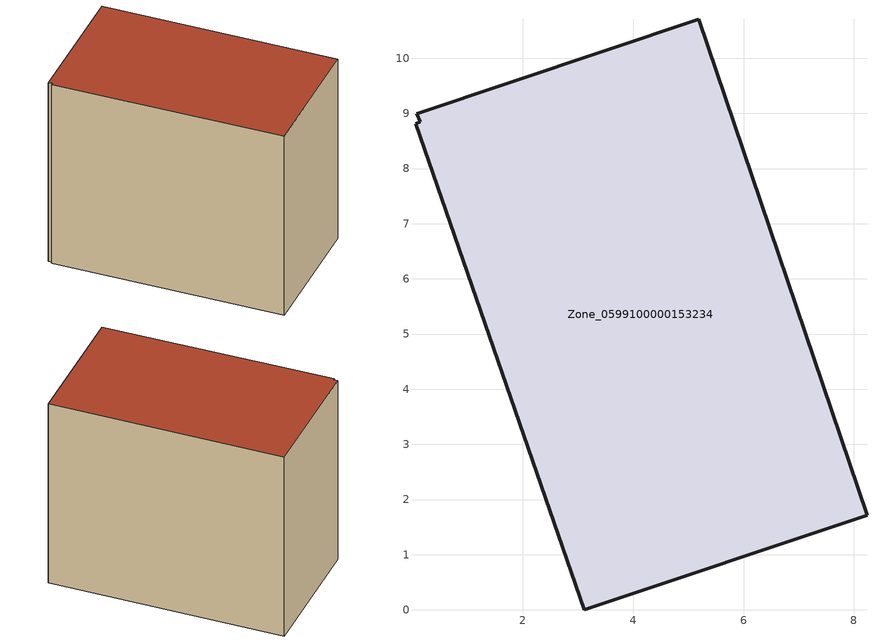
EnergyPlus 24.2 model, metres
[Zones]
Zone_0599100000153234
 floor ground (C_G): 0.14,8.85 0.07,8.99 5.19,10.71 8.24,1.72 3.11,0 0.05,8.81 z0.35
 wall outside (C_F): 8.24,1.72 5.19,10.71 0.07,8.99 0.14,8.85 0.05,8.81 3.11,0 8.24,1.72 z0.35:8.51
 roof outside (C_R): 0.07,8.99 0.14,8.85 0.05,8.81 3.11,0 8.24,1.72 5.19,10.71 z8.51
[BUILDING]
Pand.0599100000153234: North Axis=0; Terrain=City; Loads Convergence Tolerance Value=0.04; Temperature Convergence Tolerance Value=0.4; Solar Distribution=FullExterior; Maximum Number of Warmup Days=25; Minimum Number of Warmup Days=1
[Site:Location]
Rotterdam.The.Hague.AP_ZH_NLD Design_Conditions: Latitude=51.96; Longitude=4.45; Time Zone=1; Elevation=-4.5
[SITE:GROUNDTEMPERATURE:BUILDINGSURFACE]
18, 18, 18, 18, 18, 18, 18, 18, 18, 18, 18, 18
[MATERIAL] Thermal Absorptance=0.9; Solar Absorptance=0.7; Visible Absorptance=0.7
Name | Roughness | Thickness | Conductivity | Density | Specific Heat
G.TI.1965-1974 | MediumSmooth | 0.15 | 0.882353 | 540 | 1210
F.TI.1965-1974 | Rough | 0.3 | 0.697674 | 1920 | 840
R.TI.1965-1974 | MediumRough | 0.2 | 0.232558 | 1500 | 1000
[CONSTRUCTION]
C_G: G.TI.1965-1974
C_F: F.TI.1965-1974
C_R: R.TI.1965-1974
[ZONE]
Zone_0599100000153234: Type=1; Multiplier=1; Ceiling Height=Autocalculate; Volume=Autocalculate; Floor Area=autocalculate; Part of Total Floor Area=Yes
[ZONEINFILTRATION:DESIGNFLOWRATE]
Infil_Zone_0599100000153234: Zone or ZoneList or Space or SpaceList=Zone_0599100000153234; Schedule=AlwaysOn; Design Flow Rate Calculation Method=Flow/Area; Flow Rate per Floor Area=0.003; Constant Term Coefficient=1; Temperature Term Coefficient=0; Velocity Term Coefficient=0; Velocity Squared Term Coefficient=0
[HVACTEMPLATE:ZONE:IDEALLOADSAIRSYSTEM]
Zone_0599100000153234: Maximum Heating Supply Air Temperature=50; Minimum Cooling Supply Air Temperature=13; Maximum Heating Supply Air Humidity Ratio=0.0156; Minimum Cooling Supply Air Humidity Ratio=0.0077; Heating Limit=NoLimit; Cooling Limit=NoLimit; Dehumidification Control Type=ConstantSensibleHeatRatio; Cooling Sensible Heat Ratio=0.7; Dehumidification Setpoint=60; Humidification Control Type=None; Humidification Setpoint=30; Outdoor Air Method=None; Outdoor Air Flow Rate per Person=0.00944; Outdoor Air Flow Rate per Zone Floor Area=0; Outdoor Air Flow Rate per Zone=0; Demand Controlled Ventilation Type=None; Outdoor Air Economizer Type=NoEconomizer; Heat Recovery Type=None; Sensible Heat Recovery Effectiveness=0.7; Latent Heat Recovery Effectiveness=0.65
[ZONECONTROL:THERMOSTAT]
ThermostatControl_Zone_0599100000153234: Zone or ZoneList=Zone_0599100000153234; Control Type Schedule=DualSetpointControlType; Control 1=Thermostat_Zone_0599100000153234; Temperature Difference Between Cutout And Setpoint=0
[THERMOSTATSETPOINT:DUALSETPOINT]
Thermostat_Zone_0599100000153234: Heating Setpoint Temperature Schedule=HeatingSetpoint_Zone_0599100000153234; Cooling Setpoint Temperature Schedule=CoolingSetpoint_Zone_0599100000153234
[SCHEDULE:COMPACT]
HeatingSetpoint_Zone_0599100000153234: Through: 12/31, For: AllDays, Until: 24:00, 21
CoolingSetpoint_Zone_0599100000153234: Through: 12/31, For: AllDays, Until: 24:00, 24
DualSetpointControlType: Through: 12/31, For: AllDays, Until: 24:00, 4
AlwaysOn: Through: 12/31, For: AllDays, Until: 24:00, 1
